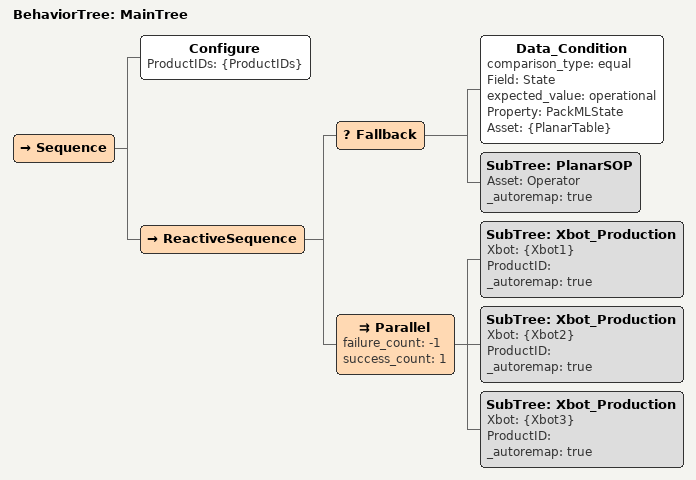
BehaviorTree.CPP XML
<?xml version="1.0" encoding="UTF-8"?>
<root BTCPP_format="4">
  <include path="./lineSOP.xml"/>
  <include path="./product.xml" />
  <BehaviorTree ID="MainTree">
    <Sequence>
      <Configure ProductIDs="{ProductIDs}"/>
      <ReactiveSequence>
        <Fallback>
          <Data_Condition comparison_type="equal"
                          Field="State"
                          expected_value="operational"
                          Property="PackMLState"
                          Asset="{PlanarTable}"/>
          <SubTree ID="PlanarSOP"
                   Asset="Operator"
                   _autoremap="true"/>
        </Fallback>
        <Parallel failure_count="-1"
                  success_count="1">
          <SubTree ID="Xbot_Production"
                   Xbot="{Xbot1}"
                   ProductID=""
                   _autoremap="true"/>
          <SubTree ID="Xbot_Production"
                   Xbot="{Xbot2}"
                   ProductID=""
                   _autoremap="true"/>
          <SubTree ID="Xbot_Production"
                   Xbot="{Xbot3}"
                   ProductID=""
                   _autoremap="true"/>
        </Parallel>
      </ReactiveSequence>
    </Sequence>
  </BehaviorTree>
</root>
